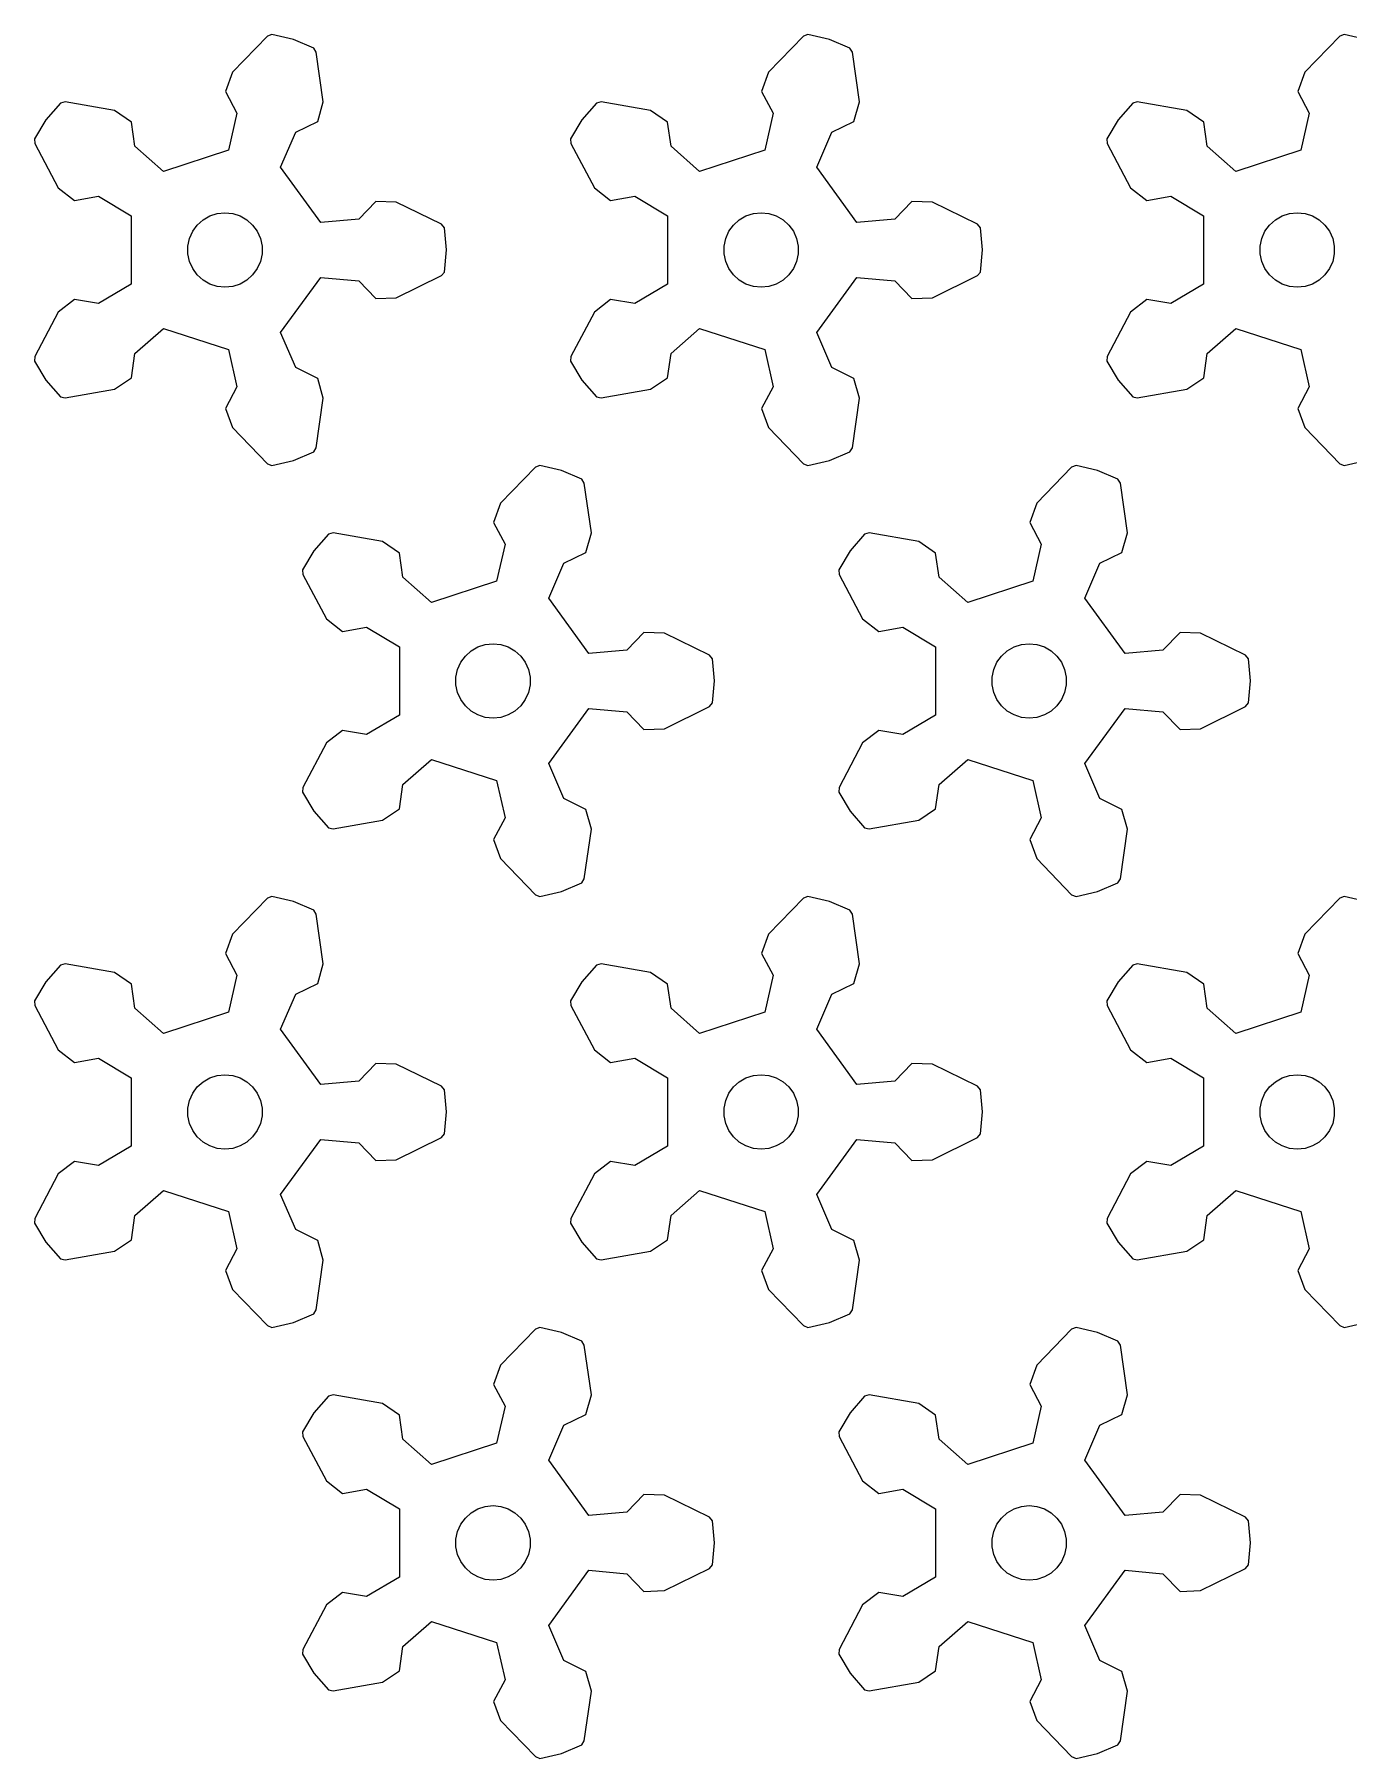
# Model space of a CAD drawing. Extents: x 0 to 211, y 0 to 226.
# Drawn here: x 0 to 52.9, y 156.2 to 225.5 of the extents above; entities that cross this region are included whole.
import ezdxf

# ---------------------------------------------------------------- set-up
doc = ezdxf.new("R2010")
doc.units = 0

msp = doc.modelspace()

# ---------------------------------------------------------------- linework, layer by layer
for p, q in [((9.376, 225.47), (7.97, 224.017)), ((9.553, 225.541), (9.376, 225.47)), ((10.422, 225.343), (9.553, 225.541)), ((30.956, 225.47), (29.55, 224.017)), ((31.133, 225.541), (30.956, 225.47)), ((32.002, 225.343), (31.133, 225.541)), ((52.536, 225.47), (51.13, 224.017)), ((52.713, 225.541), (52.536, 225.47)), ((53.582, 225.343), (52.713, 225.541)), ((11.241, 224.993), (10.422, 225.343)), ((11.342, 224.831), (11.241, 224.993)), ((11.625, 222.829), (11.342, 224.831)), ((32.821, 224.993), (32.002, 225.343)), ((32.922, 224.831), (32.821, 224.993)), ((33.205, 222.829), (32.922, 224.831)), ((7.97, 224.017), (7.687, 223.243)), ((29.55, 224.017), (29.268, 223.243)), ((51.13, 224.017), (50.848, 223.243)), ((1.043, 222.776), (0.457, 222.105)), ((1.229, 222.823), (1.043, 222.776)), ((3.219, 222.474), (1.229, 222.823)), ((7.687, 223.243), (8.149, 222.373)), ((11.399, 222.037), (11.625, 222.829)), ((22.623, 222.776), (22.037, 222.105)), ((22.809, 222.823), (22.623, 222.776)), ((24.799, 222.474), (22.809, 222.823)), ((29.268, 223.243), (29.729, 222.373)), ((32.979, 222.037), (33.205, 222.829)), ((44.203, 222.776), (43.617, 222.105)), ((44.389, 222.823), (44.203, 222.776)), ((46.379, 222.474), (44.389, 222.823)), ((50.848, 223.243), (51.309, 222.373)), ((0.457, 222.105), (0, 221.341)), ((3.903, 222.013), (3.219, 222.474)), ((4.041, 221.038), (3.903, 222.013)), ((8.149, 222.373), (7.811, 220.877)), ((10.514, 221.604), (11.399, 222.037)), ((22.037, 222.105), (21.58, 221.341)), ((25.483, 222.013), (24.799, 222.474)), ((25.621, 221.038), (25.483, 222.013)), ((29.729, 222.373), (29.391, 220.877)), ((32.094, 221.604), (32.979, 222.037)), ((43.617, 222.105), (43.16, 221.341)), ((47.063, 222.013), (46.379, 222.474)), ((47.201, 221.038), (47.063, 222.013)), ((51.309, 222.373), (50.971, 220.877)), ((0, 221.341), (0.013, 221.15)), ((9.908, 220.195), (10.514, 221.604)), ((21.58, 221.341), (21.593, 221.15)), ((31.489, 220.195), (32.094, 221.604)), ((43.16, 221.341), (43.173, 221.15)), ((0.013, 221.15), (0.96, 219.364)), ((5.194, 220.027), (4.041, 221.038)), ((7.811, 220.877), (5.194, 220.027)), ((21.593, 221.15), (22.54, 219.364)), ((26.774, 220.027), (25.621, 221.038)), ((29.391, 220.877), (26.774, 220.027)), ((43.173, 221.15), (44.12, 219.364)), ((48.354, 220.027), (47.201, 221.038)), ((50.971, 220.877), (48.354, 220.027)), ((11.526, 217.969), (9.908, 220.195)), ((33.106, 217.969), (31.489, 220.195)), ((0.96, 219.364), (1.609, 218.856)), ((22.54, 219.364), (23.189, 218.856)), ((44.12, 219.364), (44.769, 218.856)), ((1.609, 218.856), (2.579, 219.026)), ((2.579, 219.026), (3.898, 218.242)), ((13.738, 218.818), (13.053, 218.11)), ((14.561, 218.788), (13.738, 218.818)), ((16.377, 217.9), (14.561, 218.788)), ((23.189, 218.856), (24.159, 219.026)), ((24.159, 219.026), (25.478, 218.242)), ((35.318, 218.818), (34.633, 218.11)), ((36.142, 218.788), (35.318, 218.818)), ((37.957, 217.9), (36.142, 218.788)), ((44.769, 218.856), (45.739, 219.026)), ((45.739, 219.026), (47.058, 218.242)), ((3.898, 218.242), (3.898, 215.491)), ((6.368, 217.617), (6.553, 217.87)), ((6.553, 217.87), (6.786, 218.08)), ((6.786, 218.08), (7.057, 218.237)), ((7.057, 218.237), (7.355, 218.334)), ((7.355, 218.334), (7.667, 218.367)), ((7.667, 218.367), (7.979, 218.334)), ((7.979, 218.334), (8.277, 218.237)), ((8.277, 218.237), (8.549, 218.08)), ((8.549, 218.08), (8.782, 217.87)), ((8.782, 217.87), (8.966, 217.617)), ((13.053, 218.11), (11.526, 217.969)), ((16.5, 217.754), (16.377, 217.9)), ((25.478, 218.242), (25.478, 215.491)), ((27.948, 217.617), (28.133, 217.87)), ((28.133, 217.87), (28.366, 218.08)), ((28.366, 218.08), (28.637, 218.237)), ((28.637, 218.237), (28.936, 218.334)), ((28.936, 218.334), (29.247, 218.367)), ((29.247, 218.367), (29.559, 218.334)), ((29.559, 218.334), (29.857, 218.237)), ((29.857, 218.237), (30.129, 218.08)), ((30.129, 218.08), (30.362, 217.87)), ((30.362, 217.87), (30.546, 217.617)), ((34.633, 218.11), (33.106, 217.969)), ((38.08, 217.754), (37.957, 217.9)), ((47.058, 218.242), (47.058, 215.491)), ((49.528, 217.617), (49.713, 217.87)), ((49.713, 217.87), (49.946, 218.08)), ((49.946, 218.08), (50.217, 218.237)), ((50.217, 218.237), (50.516, 218.334)), ((50.516, 218.334), (50.827, 218.367)), ((50.827, 218.367), (51.139, 218.334)), ((51.139, 218.334), (51.438, 218.237)), ((51.438, 218.237), (51.709, 218.08)), ((51.709, 218.08), (51.942, 217.87)), ((51.942, 217.87), (52.126, 217.617)), ((6.176, 217.023), (6.241, 217.33)), ((6.241, 217.33), (6.368, 217.617)), ((8.966, 217.617), (9.094, 217.33)), ((9.094, 217.33), (9.159, 217.023)), ((16.58, 216.867), (16.5, 217.754)), ((27.756, 217.023), (27.821, 217.33)), ((27.821, 217.33), (27.948, 217.617)), ((30.546, 217.617), (30.674, 217.33)), ((30.674, 217.33), (30.739, 217.023)), ((38.16, 216.867), (38.08, 217.754)), ((49.336, 217.023), (49.401, 217.33)), ((49.401, 217.33), (49.528, 217.617)), ((52.126, 217.617), (52.254, 217.33)), ((52.254, 217.33), (52.319, 217.023)), ((6.176, 216.71), (6.176, 217.023)), ((6.241, 216.403), (6.176, 216.71)), ((9.159, 216.71), (9.094, 216.403)), ((9.159, 217.023), (9.159, 216.71)), ((16.5, 215.979), (16.58, 216.867)), ((27.756, 216.71), (27.756, 217.023)), ((27.821, 216.403), (27.756, 216.71)), ((30.739, 216.71), (30.674, 216.403)), ((30.739, 217.023), (30.739, 216.71)), ((38.08, 215.979), (38.16, 216.867)), ((49.336, 216.71), (49.336, 217.023)), ((49.401, 216.403), (49.336, 216.71)), ((52.319, 216.71), (52.254, 216.403)), ((52.319, 217.023), (52.319, 216.71)), ((6.368, 216.117), (6.241, 216.403)), ((6.553, 215.863), (6.368, 216.117)), ((6.786, 215.653), (6.553, 215.863)), ((8.782, 215.863), (8.549, 215.653)), ((8.966, 216.117), (8.782, 215.863)), ((9.094, 216.403), (8.966, 216.117)), ((9.908, 213.538), (11.526, 215.764)), ((11.526, 215.764), (13.053, 215.623)), ((14.561, 214.945), (16.377, 215.833)), ((16.377, 215.833), (16.5, 215.979)), ((27.948, 216.117), (27.821, 216.403)), ((28.133, 215.863), (27.948, 216.117)), ((28.366, 215.653), (28.133, 215.863)), ((30.362, 215.863), (30.129, 215.653)), ((30.546, 216.117), (30.362, 215.863)), ((30.674, 216.403), (30.546, 216.117)), ((31.489, 213.538), (33.106, 215.764)), ((33.106, 215.764), (34.633, 215.623)), ((36.142, 214.945), (37.957, 215.833)), ((37.957, 215.833), (38.08, 215.979)), ((49.528, 216.117), (49.401, 216.403)), ((49.713, 215.863), (49.528, 216.117)), ((49.946, 215.653), (49.713, 215.863)), ((51.942, 215.863), (51.709, 215.653)), ((52.126, 216.117), (51.942, 215.863)), ((52.254, 216.403), (52.126, 216.117)), ((3.898, 215.491), (2.579, 214.707)), ((7.057, 215.496), (6.786, 215.653)), ((7.355, 215.399), (7.057, 215.496)), ((7.667, 215.367), (7.355, 215.399)), ((7.979, 215.399), (7.667, 215.367)), ((8.277, 215.496), (7.979, 215.399)), ((8.549, 215.653), (8.277, 215.496)), ((13.053, 215.623), (13.738, 214.915)), ((25.478, 215.491), (24.159, 214.707)), ((28.637, 215.496), (28.366, 215.653)), ((28.936, 215.399), (28.637, 215.496)), ((29.247, 215.367), (28.936, 215.399)), ((29.559, 215.399), (29.247, 215.367)), ((29.857, 215.496), (29.559, 215.399)), ((30.129, 215.653), (29.857, 215.496)), ((34.633, 215.623), (35.318, 214.915)), ((47.058, 215.491), (45.739, 214.707)), ((50.217, 215.496), (49.946, 215.653)), ((50.516, 215.399), (50.217, 215.496)), ((50.827, 215.367), (50.516, 215.399)), ((51.139, 215.399), (50.827, 215.367)), ((51.438, 215.496), (51.139, 215.399)), ((51.709, 215.653), (51.438, 215.496)), ((0.96, 214.369), (0.013, 212.583)), ((1.609, 214.877), (0.96, 214.369)), ((2.579, 214.707), (1.609, 214.877)), ((13.738, 214.915), (14.561, 214.945)), ((22.54, 214.369), (21.593, 212.583)), ((23.189, 214.877), (22.54, 214.369)), ((24.159, 214.707), (23.189, 214.877)), ((35.318, 214.915), (36.142, 214.945)), ((44.12, 214.369), (43.173, 212.583)), ((44.769, 214.877), (44.12, 214.369)), ((45.739, 214.707), (44.769, 214.877)), ((4.041, 212.695), (5.194, 213.706)), ((5.194, 213.706), (7.811, 212.856)), ((25.621, 212.695), (26.774, 213.706)), ((26.774, 213.706), (29.391, 212.856)), ((47.201, 212.695), (48.354, 213.706)), ((48.354, 213.706), (50.971, 212.856)), ((10.514, 212.129), (9.908, 213.538)), ((32.094, 212.129), (31.489, 213.538)), ((0.013, 212.583), (0, 212.392)), ((0, 212.392), (0.457, 211.628)), ((3.903, 211.72), (4.041, 212.695)), ((7.811, 212.856), (8.149, 211.36)), ((21.593, 212.583), (21.58, 212.392)), ((21.58, 212.392), (22.037, 211.628)), ((25.483, 211.72), (25.621, 212.695)), ((29.391, 212.856), (29.729, 211.36)), ((43.173, 212.583), (43.16, 212.392)), ((43.16, 212.392), (43.617, 211.628)), ((47.063, 211.72), (47.201, 212.695)), ((50.971, 212.856), (51.309, 211.36)), ((0.457, 211.628), (1.043, 210.957)), ((3.219, 211.26), (3.903, 211.72)), ((11.399, 211.696), (10.514, 212.129)), ((11.625, 210.904), (11.399, 211.696)), ((22.037, 211.628), (22.623, 210.957)), ((24.799, 211.26), (25.483, 211.72)), ((32.979, 211.696), (32.094, 212.129)), ((33.205, 210.904), (32.979, 211.696)), ((43.617, 211.628), (44.203, 210.957)), ((46.379, 211.26), (47.063, 211.72)), ((1.043, 210.957), (1.229, 210.911)), ((1.229, 210.911), (3.219, 211.26)), ((8.149, 211.36), (7.687, 210.49)), ((11.342, 208.902), (11.625, 210.904)), ((22.623, 210.957), (22.809, 210.911)), ((22.809, 210.911), (24.799, 211.26)), ((29.729, 211.36), (29.268, 210.49)), ((32.922, 208.902), (33.205, 210.904)), ((44.203, 210.957), (44.389, 210.911)), ((44.389, 210.911), (46.379, 211.26)), ((51.309, 211.36), (50.848, 210.49)), ((7.687, 210.49), (7.97, 209.716)), ((29.268, 210.49), (29.55, 209.716)), ((50.848, 210.49), (51.13, 209.716)), ((7.97, 209.716), (9.376, 208.263)), ((29.55, 209.716), (30.956, 208.263)), ((51.13, 209.716), (52.536, 208.263)), ((11.241, 208.74), (11.342, 208.902)), ((32.821, 208.74), (32.922, 208.902)), ((9.376, 208.263), (9.553, 208.192)), ((9.553, 208.192), (10.422, 208.39)), ((10.422, 208.39), (11.241, 208.74)), ((20.166, 208.12), (18.76, 206.668)), ((20.343, 208.192), (20.166, 208.12)), ((21.212, 207.994), (20.343, 208.192)), ((30.956, 208.263), (31.133, 208.192)), ((31.133, 208.192), (32.002, 208.39)), ((32.002, 208.39), (32.821, 208.74)), ((41.746, 208.12), (40.34, 206.668)), ((41.923, 208.192), (41.746, 208.12)), ((42.792, 207.994), (41.923, 208.192)), ((52.536, 208.263), (52.713, 208.192)), ((52.713, 208.192), (53.582, 208.39)), ((22.031, 207.644), (21.212, 207.994)), ((22.132, 207.481), (22.031, 207.644)), ((22.415, 205.48), (22.132, 207.481)), ((43.611, 207.644), (42.792, 207.994)), ((43.712, 207.481), (43.611, 207.644)), ((43.995, 205.48), (43.712, 207.481)), ((18.76, 206.668), (18.477, 205.894)), ((40.34, 206.668), (40.058, 205.894)), ((11.833, 205.427), (11.247, 204.756)), ((12.019, 205.473), (11.833, 205.427)), ((14.009, 205.124), (12.019, 205.473)), ((18.477, 205.894), (18.939, 205.024)), ((22.189, 204.688), (22.415, 205.48)), ((33.413, 205.427), (32.827, 204.756)), ((33.599, 205.473), (33.413, 205.427)), ((35.589, 205.124), (33.599, 205.473)), ((40.058, 205.894), (40.519, 205.024)), ((43.769, 204.688), (43.995, 205.48)), ((11.247, 204.756), (10.79, 203.991)), ((14.693, 204.664), (14.009, 205.124)), ((14.831, 203.689), (14.693, 204.664)), ((18.939, 205.024), (18.601, 203.528)), ((21.304, 204.255), (22.189, 204.688)), ((32.827, 204.756), (32.37, 203.991)), ((36.273, 204.664), (35.589, 205.124)), ((36.411, 203.689), (36.273, 204.664)), ((40.519, 205.024), (40.181, 203.528)), ((42.884, 204.255), (43.769, 204.688)), ((10.79, 203.991), (10.803, 203.8)), ((20.699, 202.846), (21.304, 204.255)), ((32.37, 203.991), (32.383, 203.8)), ((42.279, 202.846), (42.884, 204.255)), ((10.803, 203.8), (11.75, 202.015)), ((15.984, 202.677), (14.831, 203.689)), ((18.601, 203.528), (15.984, 202.677)), ((32.383, 203.8), (33.33, 202.015)), ((37.564, 202.677), (36.411, 203.689)), ((40.181, 203.528), (37.564, 202.677)), ((22.316, 200.62), (20.699, 202.846)), ((43.896, 200.62), (42.279, 202.846)), ((11.75, 202.015), (12.399, 201.507)), ((33.33, 202.015), (33.979, 201.507)), ((12.399, 201.507), (13.369, 201.677)), ((13.369, 201.677), (14.688, 200.893)), ((24.528, 201.469), (23.843, 200.761)), ((25.352, 201.439), (24.528, 201.469)), ((27.167, 200.551), (25.352, 201.439)), ((33.979, 201.507), (34.949, 201.677)), ((34.949, 201.677), (36.268, 200.893)), ((46.108, 201.469), (45.423, 200.761)), ((46.932, 201.439), (46.108, 201.469)), ((48.747, 200.551), (46.932, 201.439)), ((14.688, 200.893), (14.688, 198.142)), ((17.158, 200.267), (17.343, 200.521)), ((17.343, 200.521), (17.576, 200.731)), ((17.576, 200.731), (17.847, 200.888)), ((17.847, 200.888), (18.146, 200.984)), ((18.146, 200.984), (18.457, 201.017)), ((18.457, 201.017), (18.769, 200.984)), ((18.769, 200.984), (19.067, 200.888)), ((19.067, 200.888), (19.339, 200.731)), ((19.339, 200.731), (19.572, 200.521)), ((19.572, 200.521), (19.756, 200.267)), ((23.843, 200.761), (22.316, 200.62)), ((27.29, 200.404), (27.167, 200.551)), ((36.268, 200.893), (36.268, 198.142)), ((38.738, 200.267), (38.923, 200.521)), ((38.923, 200.521), (39.156, 200.731)), ((39.156, 200.731), (39.427, 200.888)), ((39.427, 200.888), (39.726, 200.984)), ((39.726, 200.984), (40.037, 201.017)), ((40.037, 201.017), (40.349, 200.984)), ((40.349, 200.984), (40.648, 200.888)), ((40.648, 200.888), (40.919, 200.731)), ((40.919, 200.731), (41.152, 200.521)), ((41.152, 200.521), (41.336, 200.267)), ((45.423, 200.761), (43.896, 200.62)), ((48.87, 200.404), (48.747, 200.551)), ((16.966, 199.674), (17.031, 199.981)), ((17.031, 199.981), (17.158, 200.267)), ((19.756, 200.267), (19.884, 199.981)), ((19.884, 199.981), (19.949, 199.674)), ((27.37, 199.517), (27.29, 200.404)), ((38.546, 199.674), (38.611, 199.981)), ((38.611, 199.981), (38.738, 200.267)), ((41.336, 200.267), (41.464, 199.981)), ((41.464, 199.981), (41.529, 199.674)), ((48.95, 199.517), (48.87, 200.404)), ((16.966, 199.36), (16.966, 199.674)), ((17.031, 199.054), (16.966, 199.36)), ((19.949, 199.36), (19.884, 199.054)), ((19.949, 199.674), (19.949, 199.36)), ((27.29, 198.63), (27.37, 199.517)), ((38.546, 199.36), (38.546, 199.674)), ((38.611, 199.054), (38.546, 199.36)), ((41.529, 199.36), (41.464, 199.054)), ((41.529, 199.674), (41.529, 199.36)), ((48.87, 198.63), (48.95, 199.517)), ((17.158, 198.767), (17.031, 199.054)), ((17.343, 198.514), (17.158, 198.767)), ((17.576, 198.304), (17.343, 198.514)), ((19.572, 198.514), (19.339, 198.304)), ((19.756, 198.767), (19.572, 198.514)), ((19.884, 199.054), (19.756, 198.767)), ((20.699, 196.188), (22.316, 198.414)), ((22.316, 198.414), (23.843, 198.274)), ((25.352, 197.596), (27.167, 198.483)), ((27.167, 198.483), (27.29, 198.63)), ((38.738, 198.767), (38.611, 199.054)), ((38.923, 198.514), (38.738, 198.767)), ((39.156, 198.304), (38.923, 198.514)), ((41.152, 198.514), (40.919, 198.304)), ((41.336, 198.767), (41.152, 198.514)), ((41.464, 199.054), (41.336, 198.767)), ((42.279, 196.188), (43.896, 198.414)), ((43.896, 198.414), (45.423, 198.274)), ((46.932, 197.596), (48.747, 198.483)), ((48.747, 198.483), (48.87, 198.63)), ((14.688, 198.142), (13.369, 197.358)), ((17.847, 198.147), (17.576, 198.304)), ((18.146, 198.05), (17.847, 198.147)), ((18.457, 198.017), (18.146, 198.05)), ((18.769, 198.05), (18.457, 198.017)), ((19.067, 198.147), (18.769, 198.05)), ((19.339, 198.304), (19.067, 198.147)), ((23.843, 198.274), (24.528, 197.566)), ((36.268, 198.142), (34.949, 197.358)), ((39.427, 198.147), (39.156, 198.304)), ((39.726, 198.05), (39.427, 198.147)), ((40.037, 198.017), (39.726, 198.05)), ((40.349, 198.05), (40.037, 198.017)), ((40.648, 198.147), (40.349, 198.05)), ((40.919, 198.304), (40.648, 198.147)), ((45.423, 198.274), (46.108, 197.566)), ((11.75, 197.02), (10.803, 195.234)), ((12.399, 197.528), (11.75, 197.02)), ((13.369, 197.358), (12.399, 197.528)), ((24.528, 197.566), (25.352, 197.596)), ((33.33, 197.02), (32.383, 195.234)), ((33.979, 197.528), (33.33, 197.02)), ((34.949, 197.358), (33.979, 197.528)), ((46.108, 197.566), (46.932, 197.596)), ((14.831, 195.346), (15.984, 196.357)), ((15.984, 196.357), (18.601, 195.507)), ((36.411, 195.346), (37.564, 196.357)), ((37.564, 196.357), (40.181, 195.507)), ((21.304, 194.779), (20.699, 196.188)), ((42.884, 194.779), (42.279, 196.188)), ((10.803, 195.234), (10.79, 195.043)), ((10.79, 195.043), (11.247, 194.278)), ((14.693, 194.37), (14.831, 195.346)), ((18.601, 195.507), (18.939, 194.011)), ((32.383, 195.234), (32.37, 195.043)), ((32.37, 195.043), (32.827, 194.278)), ((36.273, 194.37), (36.411, 195.346)), ((40.181, 195.507), (40.519, 194.011)), ((11.247, 194.278), (11.833, 193.608)), ((14.009, 193.91), (14.693, 194.37)), ((22.189, 194.347), (21.304, 194.779)), ((22.415, 193.554), (22.189, 194.347)), ((32.827, 194.278), (33.413, 193.608)), ((35.589, 193.91), (36.273, 194.37)), ((43.769, 194.347), (42.884, 194.779)), ((43.995, 193.554), (43.769, 194.347)), ((11.833, 193.608), (12.019, 193.561)), ((12.019, 193.561), (14.009, 193.91)), ((18.939, 194.011), (18.477, 193.141)), ((22.132, 191.553), (22.415, 193.554)), ((33.413, 193.608), (33.599, 193.561)), ((33.599, 193.561), (35.589, 193.91)), ((40.519, 194.011), (40.058, 193.141)), ((43.712, 191.553), (43.995, 193.554)), ((18.477, 193.141), (18.76, 192.367)), ((40.058, 193.141), (40.34, 192.367)), ((18.76, 192.367), (20.166, 190.914)), ((40.34, 192.367), (41.746, 190.914)), ((22.031, 191.391), (22.132, 191.553)), ((43.611, 191.391), (43.712, 191.553)), ((9.376, 190.771), (7.97, 189.318)), ((9.553, 190.843), (9.376, 190.771)), ((10.422, 190.644), (9.553, 190.843)), ((20.166, 190.914), (20.343, 190.843)), ((20.343, 190.843), (21.212, 191.041)), ((21.212, 191.041), (22.031, 191.391)), ((30.956, 190.771), (29.55, 189.318)), ((31.133, 190.843), (30.956, 190.771)), ((32.002, 190.644), (31.133, 190.843)), ((41.746, 190.914), (41.923, 190.843)), ((41.923, 190.843), (42.792, 191.041)), ((42.792, 191.041), (43.611, 191.391)), ((52.536, 190.771), (51.13, 189.318)), ((52.713, 190.843), (52.536, 190.771)), ((53.582, 190.644), (52.713, 190.843)), ((11.241, 190.294), (10.422, 190.644)), ((11.342, 190.132), (11.241, 190.294)), ((11.625, 188.131), (11.342, 190.132)), ((32.821, 190.294), (32.002, 190.644)), ((32.922, 190.132), (32.821, 190.294)), ((33.205, 188.131), (32.922, 190.132)), ((7.97, 189.318), (7.687, 188.544)), ((29.55, 189.318), (29.268, 188.544)), ((51.13, 189.318), (50.848, 188.544)), ((1.043, 188.077), (0.457, 187.407)), ((1.229, 188.124), (1.043, 188.077)), ((3.219, 187.775), (1.229, 188.124)), ((7.687, 188.544), (8.149, 187.674)), ((11.399, 187.338), (11.625, 188.131)), ((22.623, 188.077), (22.037, 187.407)), ((22.809, 188.124), (22.623, 188.077)), ((24.799, 187.775), (22.809, 188.124)), ((29.268, 188.544), (29.729, 187.674)), ((32.979, 187.338), (33.205, 188.131)), ((44.203, 188.077), (43.617, 187.407)), ((44.389, 188.124), (44.203, 188.077)), ((46.379, 187.775), (44.389, 188.124)), ((50.848, 188.544), (51.309, 187.674)), ((0.457, 187.407), (0, 186.642)), ((3.903, 187.315), (3.219, 187.775)), ((4.041, 186.34), (3.903, 187.315)), ((8.149, 187.674), (7.811, 186.178)), ((10.514, 186.906), (11.399, 187.338)), ((22.037, 187.407), (21.58, 186.642)), ((25.483, 187.315), (24.799, 187.775)), ((25.621, 186.34), (25.483, 187.315)), ((29.729, 187.674), (29.391, 186.178)), ((32.094, 186.906), (32.979, 187.338)), ((43.617, 187.407), (43.16, 186.642)), ((47.063, 187.315), (46.379, 187.775)), ((47.201, 186.34), (47.063, 187.315)), ((51.309, 187.674), (50.971, 186.178)), ((0, 186.642), (0.013, 186.451)), ((9.908, 185.497), (10.514, 186.906)), ((21.58, 186.642), (21.593, 186.451)), ((31.489, 185.497), (32.094, 186.906)), ((43.16, 186.642), (43.173, 186.451)), ((0.013, 186.451), (0.96, 184.665)), ((5.194, 185.328), (4.041, 186.34)), ((7.811, 186.178), (5.194, 185.328)), ((21.593, 186.451), (22.54, 184.665)), ((26.774, 185.328), (25.621, 186.34)), ((29.391, 186.178), (26.774, 185.328)), ((43.173, 186.451), (44.12, 184.665)), ((48.354, 185.328), (47.201, 186.34)), ((50.971, 186.178), (48.354, 185.328)), ((11.526, 183.271), (9.908, 185.497)), ((33.106, 183.271), (31.489, 185.497)), ((0.96, 184.665), (1.609, 184.157)), ((22.54, 184.665), (23.189, 184.157)), ((44.12, 184.665), (44.769, 184.157)), ((1.609, 184.157), (2.579, 184.328)), ((2.579, 184.328), (3.898, 183.544)), ((13.738, 184.119), (13.053, 183.411)), ((14.561, 184.09), (13.738, 184.119)), ((16.377, 183.202), (14.561, 184.09)), ((23.189, 184.157), (24.159, 184.328)), ((24.159, 184.328), (25.478, 183.544)), ((35.318, 184.119), (34.633, 183.411)), ((36.142, 184.09), (35.318, 184.119)), ((37.957, 183.202), (36.142, 184.09)), ((44.769, 184.157), (45.739, 184.328)), ((45.739, 184.328), (47.058, 183.544)), ((3.898, 183.544), (3.898, 180.792)), ((6.368, 182.918), (6.553, 183.172)), ((6.553, 183.172), (6.786, 183.381)), ((6.786, 183.381), (7.057, 183.538)), ((7.057, 183.538), (7.355, 183.635)), ((7.355, 183.635), (7.667, 183.668)), ((7.667, 183.668), (7.979, 183.635)), ((7.979, 183.635), (8.277, 183.538)), ((8.277, 183.538), (8.549, 183.381)), ((8.549, 183.381), (8.782, 183.172)), ((8.782, 183.172), (8.966, 182.918)), ((13.053, 183.411), (11.526, 183.271)), ((16.5, 183.055), (16.377, 183.202)), ((25.478, 183.544), (25.478, 180.792)), ((27.948, 182.918), (28.133, 183.172)), ((28.133, 183.172), (28.366, 183.381)), ((28.366, 183.381), (28.637, 183.538)), ((28.637, 183.538), (28.936, 183.635)), ((28.936, 183.635), (29.247, 183.668)), ((29.247, 183.668), (29.559, 183.635)), ((29.559, 183.635), (29.857, 183.538)), ((29.857, 183.538), (30.129, 183.381)), ((30.129, 183.381), (30.362, 183.172)), ((30.362, 183.172), (30.546, 182.918)), ((34.633, 183.411), (33.106, 183.271)), ((38.08, 183.055), (37.957, 183.202)), ((47.058, 183.544), (47.058, 180.792)), ((49.528, 182.918), (49.713, 183.172)), ((49.713, 183.172), (49.946, 183.381)), ((49.946, 183.381), (50.217, 183.538)), ((50.217, 183.538), (50.516, 183.635)), ((50.516, 183.635), (50.827, 183.668)), ((50.827, 183.668), (51.139, 183.635)), ((51.139, 183.635), (51.438, 183.538)), ((51.438, 183.538), (51.709, 183.381)), ((51.709, 183.381), (51.942, 183.172)), ((51.942, 183.172), (52.126, 182.918)), ((6.176, 182.325), (6.241, 182.631)), ((6.241, 182.631), (6.368, 182.918)), ((8.966, 182.918), (9.094, 182.631)), ((9.094, 182.631), (9.159, 182.325)), ((16.58, 182.168), (16.5, 183.055)), ((27.756, 182.325), (27.821, 182.631)), ((27.821, 182.631), (27.948, 182.918)), ((30.546, 182.918), (30.674, 182.631)), ((30.674, 182.631), (30.739, 182.325)), ((38.16, 182.168), (38.08, 183.055)), ((49.336, 182.325), (49.401, 182.631)), ((49.401, 182.631), (49.528, 182.918)), ((52.126, 182.918), (52.254, 182.631)), ((52.254, 182.631), (52.319, 182.325)), ((6.176, 182.011), (6.176, 182.325)), ((6.241, 181.704), (6.176, 182.011)), ((9.159, 182.011), (9.094, 181.704)), ((9.159, 182.325), (9.159, 182.011)), ((16.5, 181.281), (16.58, 182.168)), ((27.756, 182.011), (27.756, 182.325)), ((27.821, 181.704), (27.756, 182.011)), ((30.739, 182.011), (30.674, 181.704)), ((30.739, 182.325), (30.739, 182.011)), ((38.08, 181.281), (38.16, 182.168)), ((49.336, 182.011), (49.336, 182.325)), ((49.401, 181.704), (49.336, 182.011)), ((52.319, 182.011), (52.254, 181.704)), ((52.319, 182.325), (52.319, 182.011)), ((6.368, 181.418), (6.241, 181.704)), ((6.553, 181.164), (6.368, 181.418)), ((6.786, 180.954), (6.553, 181.164)), ((8.782, 181.164), (8.549, 180.954)), ((8.966, 181.418), (8.782, 181.164)), ((9.094, 181.704), (8.966, 181.418)), ((9.908, 178.839), (11.526, 181.065)), ((11.526, 181.065), (13.053, 180.924)), ((14.561, 180.246), (16.377, 181.134)), ((16.377, 181.134), (16.5, 181.281)), ((27.948, 181.418), (27.821, 181.704)), ((28.133, 181.164), (27.948, 181.418)), ((28.366, 180.954), (28.133, 181.164)), ((30.362, 181.164), (30.129, 180.954)), ((30.546, 181.418), (30.362, 181.164)), ((30.674, 181.704), (30.546, 181.418)), ((31.489, 178.839), (33.106, 181.065)), ((33.106, 181.065), (34.633, 180.924)), ((36.142, 180.246), (37.957, 181.134)), ((37.957, 181.134), (38.08, 181.281)), ((49.528, 181.418), (49.401, 181.704)), ((49.713, 181.164), (49.528, 181.418)), ((49.946, 180.954), (49.713, 181.164)), ((51.942, 181.164), (51.709, 180.954)), ((52.126, 181.418), (51.942, 181.164)), ((52.254, 181.704), (52.126, 181.418)), ((3.898, 180.792), (2.579, 180.008)), ((7.057, 180.798), (6.786, 180.954)), ((7.355, 180.701), (7.057, 180.798)), ((7.667, 180.668), (7.355, 180.701)), ((7.979, 180.701), (7.667, 180.668)), ((8.277, 180.798), (7.979, 180.701)), ((8.549, 180.954), (8.277, 180.798)), ((13.053, 180.924), (13.738, 180.217)), ((25.478, 180.792), (24.159, 180.008)), ((28.637, 180.798), (28.366, 180.954)), ((28.936, 180.701), (28.637, 180.798)), ((29.247, 180.668), (28.936, 180.701)), ((29.559, 180.701), (29.247, 180.668)), ((29.857, 180.798), (29.559, 180.701)), ((30.129, 180.954), (29.857, 180.798)), ((34.633, 180.924), (35.318, 180.217)), ((47.058, 180.792), (45.739, 180.008)), ((50.217, 180.798), (49.946, 180.954)), ((50.516, 180.701), (50.217, 180.798)), ((50.827, 180.668), (50.516, 180.701)), ((51.139, 180.701), (50.827, 180.668)), ((51.438, 180.798), (51.139, 180.701)), ((51.709, 180.954), (51.438, 180.798)), ((0.96, 179.67), (0.013, 177.885)), ((1.609, 180.178), (0.96, 179.67)), ((2.579, 180.008), (1.609, 180.178)), ((13.738, 180.217), (14.561, 180.246)), ((22.54, 179.67), (21.593, 177.885)), ((23.189, 180.178), (22.54, 179.67)), ((24.159, 180.008), (23.189, 180.178)), ((35.318, 180.217), (36.142, 180.246)), ((44.12, 179.67), (43.173, 177.885)), ((44.769, 180.178), (44.12, 179.67)), ((45.739, 180.008), (44.769, 180.178)), ((4.041, 177.996), (5.194, 179.008)), ((5.194, 179.008), (7.811, 178.158)), ((25.621, 177.996), (26.774, 179.008)), ((26.774, 179.008), (29.391, 178.158)), ((47.201, 177.996), (48.354, 179.008)), ((48.354, 179.008), (50.971, 178.158)), ((10.514, 177.43), (9.908, 178.839)), ((32.094, 177.43), (31.489, 178.839)), ((0.013, 177.885), (0, 177.694)), ((0, 177.694), (0.457, 176.929)), ((3.903, 177.021), (4.041, 177.996)), ((7.811, 178.158), (8.149, 176.662)), ((21.593, 177.885), (21.58, 177.694)), ((21.58, 177.694), (22.037, 176.929)), ((25.483, 177.021), (25.621, 177.996)), ((29.391, 178.158), (29.729, 176.662)), ((43.173, 177.885), (43.16, 177.694)), ((43.16, 177.694), (43.617, 176.929)), ((47.063, 177.021), (47.201, 177.996)), ((50.971, 178.158), (51.309, 176.662)), ((0.457, 176.929), (1.043, 176.258)), ((3.219, 176.561), (3.903, 177.021)), ((11.399, 176.997), (10.514, 177.43)), ((11.625, 176.205), (11.399, 176.997)), ((22.037, 176.929), (22.623, 176.258)), ((24.799, 176.561), (25.483, 177.021)), ((32.979, 176.997), (32.094, 177.43)), ((33.205, 176.205), (32.979, 176.997)), ((43.617, 176.929), (44.203, 176.258)), ((46.379, 176.561), (47.063, 177.021)), ((1.043, 176.258), (1.229, 176.212)), ((1.229, 176.212), (3.219, 176.561)), ((8.149, 176.662), (7.687, 175.791)), ((11.342, 174.204), (11.625, 176.205)), ((22.623, 176.258), (22.809, 176.212)), ((22.809, 176.212), (24.799, 176.561)), ((29.729, 176.662), (29.268, 175.791)), ((32.922, 174.204), (33.205, 176.205)), ((44.203, 176.258), (44.389, 176.212)), ((44.389, 176.212), (46.379, 176.561)), ((51.309, 176.662), (50.848, 175.791)), ((7.687, 175.791), (7.97, 175.017)), ((29.268, 175.791), (29.55, 175.017)), ((50.848, 175.791), (51.13, 175.017)), ((7.97, 175.017), (9.376, 173.565)), ((29.55, 175.017), (30.956, 173.565)), ((51.13, 175.017), (52.536, 173.565)), ((11.241, 174.042), (11.342, 174.204)), ((32.821, 174.042), (32.922, 174.204)), ((9.376, 173.565), (9.553, 173.493)), ((9.553, 173.493), (10.422, 173.691)), ((10.422, 173.691), (11.241, 174.042)), ((20.166, 173.422), (18.76, 171.969)), ((20.343, 173.493), (20.166, 173.422)), ((21.212, 173.295), (20.343, 173.493)), ((30.956, 173.565), (31.133, 173.493)), ((31.133, 173.493), (32.002, 173.691)), ((32.002, 173.691), (32.821, 174.042)), ((41.746, 173.422), (40.34, 171.969)), ((41.923, 173.493), (41.746, 173.422)), ((42.792, 173.295), (41.923, 173.493)), ((52.536, 173.565), (52.713, 173.493)), ((52.713, 173.493), (53.582, 173.691)), ((22.031, 172.945), (21.212, 173.295)), ((22.132, 172.783), (22.031, 172.945)), ((22.415, 170.781), (22.132, 172.783)), ((43.611, 172.945), (42.792, 173.295)), ((43.712, 172.783), (43.611, 172.945)), ((43.995, 170.781), (43.712, 172.783)), ((18.76, 171.969), (18.477, 171.195)), ((40.34, 171.969), (40.058, 171.195)), ((11.833, 170.728), (11.247, 170.057)), ((12.019, 170.775), (11.833, 170.728)), ((14.009, 170.426), (12.019, 170.775)), ((18.477, 171.195), (18.939, 170.325)), ((22.189, 169.989), (22.415, 170.781)), ((33.413, 170.728), (32.827, 170.057)), ((33.599, 170.775), (33.413, 170.728)), ((35.589, 170.426), (33.599, 170.775)), ((40.058, 171.195), (40.519, 170.325)), ((43.769, 169.989), (43.995, 170.781)), ((11.247, 170.057), (10.79, 169.293)), ((14.693, 169.965), (14.009, 170.426)), ((14.831, 168.99), (14.693, 169.965)), ((18.939, 170.325), (18.601, 168.829)), ((21.304, 169.556), (22.189, 169.989)), ((32.827, 170.057), (32.37, 169.293)), ((36.273, 169.965), (35.589, 170.426)), ((36.411, 168.99), (36.273, 169.965)), ((40.519, 170.325), (40.181, 168.829)), ((42.884, 169.556), (43.769, 169.989)), ((10.79, 169.293), (10.803, 169.102)), ((20.699, 168.147), (21.304, 169.556)), ((32.37, 169.293), (32.383, 169.102)), ((42.279, 168.147), (42.884, 169.556)), ((10.803, 169.102), (11.75, 167.316)), ((15.984, 167.979), (14.831, 168.99)), ((18.601, 168.829), (15.984, 167.979)), ((32.383, 169.102), (33.33, 167.316)), ((37.564, 167.979), (36.411, 168.99)), ((40.181, 168.829), (37.564, 167.979)), ((22.316, 165.921), (20.699, 168.147)), ((43.896, 165.921), (42.279, 168.147)), ((11.75, 167.316), (12.399, 166.808)), ((33.33, 167.316), (33.979, 166.808)), ((12.399, 166.808), (13.369, 166.978)), ((13.369, 166.978), (14.688, 166.194)), ((24.528, 166.77), (23.843, 166.062)), ((25.352, 166.74), (24.528, 166.77)), ((27.167, 165.852), (25.352, 166.74)), ((33.979, 166.808), (34.949, 166.978)), ((34.949, 166.978), (36.268, 166.194)), ((46.108, 166.77), (45.423, 166.062)), ((46.932, 166.74), (46.108, 166.77)), ((48.747, 165.852), (46.932, 166.74)), ((14.688, 166.194), (14.688, 163.443)), ((17.158, 165.569), (17.343, 165.822)), ((17.343, 165.822), (17.576, 166.032)), ((17.576, 166.032), (17.847, 166.189)), ((17.847, 166.189), (18.146, 166.286)), ((18.146, 166.286), (18.457, 166.319)), ((18.457, 166.319), (18.769, 166.286)), ((18.769, 166.286), (19.067, 166.189)), ((19.067, 166.189), (19.339, 166.032)), ((19.339, 166.032), (19.572, 165.822)), ((19.572, 165.822), (19.756, 165.569)), ((23.843, 166.062), (22.316, 165.921)), ((27.29, 165.706), (27.167, 165.852)), ((36.268, 166.194), (36.268, 163.443)), ((38.738, 165.569), (38.923, 165.822)), ((38.923, 165.822), (39.156, 166.032)), ((39.156, 166.032), (39.427, 166.189)), ((39.427, 166.189), (39.726, 166.286)), ((39.726, 166.286), (40.037, 166.319)), ((40.037, 166.319), (40.349, 166.286)), ((40.349, 166.286), (40.648, 166.189)), ((40.648, 166.189), (40.919, 166.032)), ((40.919, 166.032), (41.152, 165.822)), ((41.152, 165.822), (41.336, 165.569)), ((45.423, 166.062), (43.896, 165.921)), ((48.87, 165.706), (48.747, 165.852)), ((16.966, 164.975), (17.031, 165.282)), ((17.031, 165.282), (17.158, 165.569)), ((19.756, 165.569), (19.884, 165.282)), ((19.884, 165.282), (19.949, 164.975)), ((27.37, 164.819), (27.29, 165.706)), ((38.546, 164.975), (38.611, 165.282)), ((38.611, 165.282), (38.738, 165.569)), ((41.336, 165.569), (41.464, 165.282)), ((41.464, 165.282), (41.529, 164.975)), ((48.95, 164.819), (48.87, 165.706)), ((16.966, 164.662), (16.966, 164.975)), ((17.031, 164.355), (16.966, 164.662)), ((19.949, 164.662), (19.884, 164.355)), ((19.949, 164.975), (19.949, 164.662)), ((27.29, 163.931), (27.37, 164.819)), ((38.546, 164.662), (38.546, 164.975)), ((38.611, 164.355), (38.546, 164.662)), ((41.529, 164.662), (41.464, 164.355)), ((41.529, 164.975), (41.529, 164.662)), ((48.87, 163.931), (48.95, 164.819)), ((17.158, 164.069), (17.031, 164.355)), ((17.343, 163.815), (17.158, 164.069)), ((17.576, 163.605), (17.343, 163.815)), ((19.572, 163.815), (19.339, 163.605)), ((19.756, 164.069), (19.572, 163.815)), ((19.884, 164.355), (19.756, 164.069)), ((20.699, 161.49), (22.316, 163.716)), ((22.316, 163.716), (23.843, 163.575)), ((25.352, 162.897), (27.167, 163.785)), ((27.167, 163.785), (27.29, 163.931)), ((38.738, 164.069), (38.611, 164.355)), ((38.923, 163.815), (38.738, 164.069)), ((39.156, 163.605), (38.923, 163.815)), ((41.152, 163.815), (40.919, 163.605)), ((41.336, 164.069), (41.152, 163.815)), ((41.464, 164.355), (41.336, 164.069)), ((42.279, 161.49), (43.896, 163.716)), ((43.896, 163.716), (45.423, 163.575)), ((46.932, 162.897), (48.747, 163.785)), ((48.747, 163.785), (48.87, 163.931)), ((14.688, 163.443), (13.369, 162.659)), ((17.847, 163.448), (17.576, 163.605)), ((18.146, 163.351), (17.847, 163.448)), ((18.457, 163.319), (18.146, 163.351)), ((18.769, 163.351), (18.457, 163.319)), ((19.067, 163.448), (18.769, 163.351)), ((19.339, 163.605), (19.067, 163.448)), ((23.843, 163.575), (24.528, 162.867)), ((36.268, 163.443), (34.949, 162.659)), ((39.427, 163.448), (39.156, 163.605)), ((39.726, 163.351), (39.427, 163.448)), ((40.037, 163.319), (39.726, 163.351)), ((40.349, 163.351), (40.037, 163.319)), ((40.648, 163.448), (40.349, 163.351)), ((40.919, 163.605), (40.648, 163.448)), ((45.423, 163.575), (46.108, 162.867)), ((11.75, 162.321), (10.803, 160.535)), ((12.399, 162.829), (11.75, 162.321)), ((13.369, 162.659), (12.399, 162.829)), ((24.528, 162.867), (25.352, 162.897)), ((33.33, 162.321), (32.383, 160.535)), ((33.979, 162.829), (33.33, 162.321)), ((34.949, 162.659), (33.979, 162.829)), ((46.108, 162.867), (46.932, 162.897)), ((14.831, 160.647), (15.984, 161.658)), ((15.984, 161.658), (18.601, 160.808)), ((36.411, 160.647), (37.564, 161.658)), ((37.564, 161.658), (40.181, 160.808)), ((21.304, 160.081), (20.699, 161.49)), ((42.884, 160.081), (42.279, 161.49)), ((10.803, 160.535), (10.79, 160.344)), ((10.79, 160.344), (11.247, 159.58)), ((14.693, 159.672), (14.831, 160.647)), ((18.601, 160.808), (18.939, 159.312)), ((32.383, 160.535), (32.37, 160.344)), ((32.37, 160.344), (32.827, 159.58)), ((36.273, 159.672), (36.411, 160.647)), ((40.181, 160.808), (40.519, 159.312)), ((11.247, 159.58), (11.833, 158.909)), ((14.009, 159.212), (14.693, 159.672)), ((22.189, 159.648), (21.304, 160.081)), ((22.415, 158.856), (22.189, 159.648)), ((32.827, 159.58), (33.413, 158.909)), ((35.589, 159.212), (36.273, 159.672)), ((43.769, 159.648), (42.884, 160.081)), ((43.995, 158.856), (43.769, 159.648)), ((11.833, 158.909), (12.019, 158.863)), ((12.019, 158.863), (14.009, 159.212)), ((18.939, 159.312), (18.477, 158.442)), ((22.132, 156.854), (22.415, 158.856)), ((33.413, 158.909), (33.599, 158.863)), ((33.599, 158.863), (35.589, 159.212)), ((40.519, 159.312), (40.058, 158.442)), ((43.712, 156.854), (43.995, 158.856)), ((18.477, 158.442), (18.76, 157.668)), ((40.058, 158.442), (40.34, 157.668)), ((18.76, 157.668), (20.166, 156.215)), ((40.34, 157.668), (41.746, 156.215)), ((22.031, 156.692), (22.132, 156.854)), ((43.611, 156.692), (43.712, 156.854)), ((20.166, 156.215), (20.343, 156.144)), ((20.343, 156.144), (21.212, 156.342)), ((21.212, 156.342), (22.031, 156.692)), ((41.746, 156.215), (41.923, 156.144)), ((41.923, 156.144), (42.792, 156.342)), ((42.792, 156.342), (43.611, 156.692))]:
    msp.add_line(p, q)

doc.saveas('drawing.dxf')
